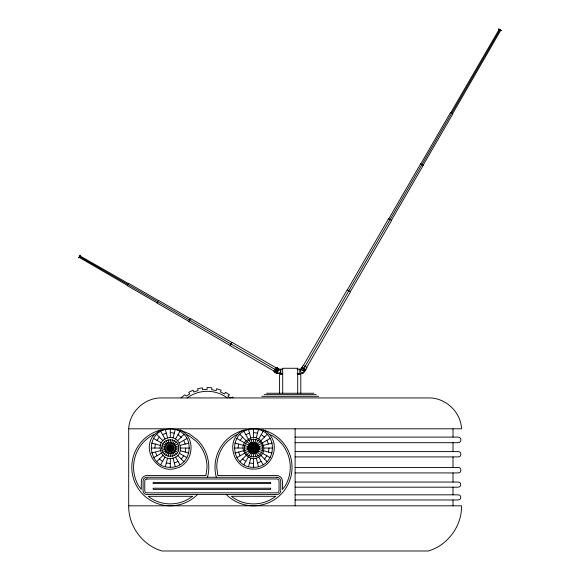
<?xml version="1.0" encoding="UTF-8"?>
<svg xmlns="http://www.w3.org/2000/svg" width="580" height="580" viewBox="0 0 580 580"><rect width="100%" height="100%" fill="white"/><g stroke="black" fill="none" stroke-linecap="round" stroke-linejoin="round"><path stroke-width="0.87" d="M147.03 478.971L146.957 478.964A2.153 2.153 0 0 0 144.761 481.161L144.768 490.629A2.204 2.204 0 0 0 146.979 492.84L276.827 492.84A2.211 2.211 0 0 0 279.045 490.622L279.045 481.24A2.335 2.335 0 0 0 276.776 478.964L146.667 478.986M128.695 428.801C129.398 411.793 144.978 397.351 161.994 397.938L428.25 397.938C445.259 397.351 460.839 411.793 461.542 428.801L128.695 428.801L128.695 505.818C128.325 526.067 142.535 545.36 161.994 551L428.25 551C447.702 545.36 461.919 526.067 461.542 505.818L128.695 505.818M173 437.973L175.283 429.454C196.569 434.688 192.212 467.763 170.303 467.306C148.386 467.763 144.036 434.688 165.315 429.454L167.598 437.973C180.416 434.014 186.079 455.155 173 458.127C160.189 462.093 154.519 440.952 167.598 437.973M154.824 448.05L155.353 444.048M161.791 448.05C161.378 437.117 179.227 437.117 178.814 448.05C179.227 458.983 161.378 458.983 161.791 448.05L178.814 448.05M185.245 452.059L185.774 448.05M256.215 437.973L258.499 429.454C279.777 434.688 275.427 467.763 253.511 467.306C231.601 467.763 227.244 434.688 248.53 429.454L250.814 437.973C262.022 434.427 269.163 451.675 258.731 457.091C248.813 463.42 237.452 448.587 246.145 440.662M238.039 448.05L238.569 444.048M244.47 448.05C244.028 436.435 263.001 436.435 262.559 448.05C263.001 459.672 244.028 459.672 244.47 448.05L262.559 448.05M268.46 452.059L268.989 448.05M165.315 466.653L167.598 458.127M168.099 456.272L172.499 439.828M248.53 466.653L250.814 458.127M251.169 456.786L255.852 439.314M275.246 371.889L277.421 368.227L275.116 372.012L277.284 368.155L275.877 370.555C280.22 363.08 273.84 375.369 275.906 371.091M277.378 368.401L276.928 369.315M276.479 369.634L277.204 368.3L275.928 370.584L276.5 369.59M277.102 368.387L274.985 371.932L276.341 369.504M277.023 369.279L277.508 368.278L275.254 372.084M276.856 372.925L278.879 369.416M277.03 368.757L277.327 368.177L275.652 371.04M276.914 369.214L275.21 372.063L277.334 368.373L276.587 369.692M300.897 369.358L302.622 370.649L499.996 29.747M277.117 368.14L276.776 368.742M276.718 369.714L275.812 371.135M276.935 368.699L277.16 368.169M276.392 369.532L277.051 368.365M276.566 369.112L276.834 368.641M276.319 369.54L276.609 369.039M452.574 113.767L500.656 30.435M80.25 255.243L78.749 257.832M79.061 257.498L80.112 255.679M79.126 257.382L80.047 255.794M160.674 464.725L165.082 457.091M166.047 455.423L174.558 440.684M175.515 439.016L179.93 431.375M274.898 371.882L277.11 368.053M275.159 372.034L275.674 371.447L274.978 371.736M277.196 368.612L277.465 368.256L277.284 368.662M277.632 369.098L277.95 368.539M276.82 372.991L279.031 369.163L275.95 367.387L273.738 371.214C276.232 375.376 283.736 372.686 278.937 369.322M243.883 464.725L248.298 457.091M248.987 455.887L258.035 440.22M258.731 439.016L263.139 431.375M300.832 369.322L303.173 365.262L307.001 367.481L304.652 371.534A2.226 2.226 0 0 1 301.498 372.57A2.226 2.226 0 0 1 300.832 369.322L304.493 371.439M301.774 368.024L302.173 367.336M303.427 365.407L347.159 289.884L350.494 291.812L306.755 367.336M347.326 289.978L388.578 218.732L391.58 220.472L350.327 291.718M388.781 218.856L420.638 163.835L423.24 165.344L391.384 220.356M420.783 163.915L450.515 112.571L452.828 113.912L423.096 165.256M498.887 29.312L500.975 30.414M499.003 29.377L500.815 30.428M499.075 29.522L450.769 112.723M305.312 370.076L305.711 369.387M275.543 370.881L275.166 371.526M275.551 370.982L275.841 370.482M275.594 370.91L275.058 371.7L276.276 370.127M275.137 371.678L275.696 370.968M275.986 370.613L275.471 371.461M275.746 370.997L276.007 370.576M154.44 434.463C140.606 448.746 156.868 474.418 175.747 468.372C193.263 464.544 197.048 437.61 180.264 430.113L170.303 428.801L160.334 430.113L154.44 434.463L151.938 435.5A36.728 36.728 0 0 0 138.489 485.67L141.303 489.339L141.303 481.226A5.612 5.612 0 0 1 147.023 475.506L205.951 475.506L207.031 467.306A36.728 36.728 0 0 0 196.272 441.337L188.667 435.5L186.158 434.463M156.897 440.314L159.355 437.11M181.243 458.998L183.701 455.786M243.549 430.113C224.279 439.169 232.703 469.764 253.511 469.06C274.318 469.764 282.743 439.169 263.48 430.113C250.321 426.822 236.031 430.65 226.28 440.075A38.512 38.512 0 0 0 216.318 477.275M240.113 440.314L242.57 437.11M264.458 458.998L266.916 455.786M156.687 461.665L162.922 455.43M164.285 454.067L176.32 442.033M177.676 440.677L183.918 434.435M239.895 461.665L246.137 455.43M247.116 454.452L259.912 441.655M260.891 440.677L267.126 434.435M181.04 397.938L184.715 394.857L186.383 396.046L189.674 393.929L188.754 392.268L193.082 390.209L193.785 391.971L198.113 390.55L197.635 388.716L202.34 387.81L202.579 389.695L207.125 389.405L207.125 387.505L211.91 387.81L211.671 389.695L216.144 390.55L216.615 388.716L221.176 390.209L220.465 391.971L224.583 393.929L225.504 392.268L229.535 394.857L227.875 396.046L229.898 397.938L232.812 397.053L232.899 397.938M250.814 437.973L246.137 440.677L239.895 434.435M153.627 457.678L161.262 453.27M162.929 452.306L177.668 443.794M179.336 442.837L186.977 438.422M236.836 457.678L244.477 453.27M245.681 452.574L261.348 443.526M262.551 442.837L270.186 438.422M162.559 434.652L166.293 433.108M237.727 434.405L235.139 435.478L227.527 441.322A36.75 36.75 0 0 0 216.761 467.306L217.841 475.535L276.87 475.535A5.771 5.771 0 0 1 282.482 481.146L282.482 489.404L285.338 485.685A36.75 36.75 0 0 0 271.889 435.478L269.301 434.405M174.304 463L178.038 461.455M245.775 434.652L249.509 433.108M257.52 463L261.246 461.455M151.699 453.038L160.218 450.754M162.081 450.254L178.524 445.846M180.38 445.353L188.899 443.069M234.914 453.038L243.433 450.754M244.774 450.392L262.247 445.708M263.588 445.353L272.114 443.069M278.451 369.192L282.649 369.192M297.112 369.192L301.368 369.192M282.649 373.614L277.653 373.317M297.112 373.614L302.919 373.614L302.919 372.505M282.699 374.528L279.589 374.528L279.589 393.247M297.359 374.528L300.81 374.528L300.81 393.247M266.59 393.247L313.809 393.247M264.175 394.647L316.223 394.647M261.776 396.321L318.623 396.321M295.118 437.102L458.012 437.102C461.854 436.704 461.854 443.091 458.012 442.692L295.118 442.692M151.047 448.05L159.862 448.05M180.735 448.05L189.551 448.05M234.262 448.05L243.078 448.05M263.943 448.05L272.767 448.05M295.118 451.61L458.012 451.61C461.847 451.044 461.847 457.489 458.012 456.917L295.118 456.917M295.118 467.436L458.012 467.436C461.854 466.98 461.854 473.382 458.012 472.925L295.118 472.925M295.118 482.052L458.012 482.052C461.629 481.603 461.629 487.635 458.012 487.185L295.118 487.185M295.118 494.827L458.012 494.827C461.709 494.29 461.709 500.504 458.012 499.967L295.118 499.967M253.511 432.578L257.52 433.108M170.303 432.578L174.304 433.108M249.509 463L253.511 463.529M166.293 463L170.303 463.529M234.914 443.069L243.433 445.353M244.774 445.708L262.247 450.392M263.588 450.754L272.114 453.038M151.699 443.069L160.218 445.353M162.081 445.846L178.524 450.254M180.38 450.754L188.899 453.038M253.054 447.861L253.511 448.05M180.264 430.113L189.551 433.956L197.526 440.075A38.512 38.512 0 0 1 207.495 477.275M277.639 371.57L277.871 371.048L79.453 256.512M80.105 255.998L128.441 283.569M275.812 367.633L231.971 342.323L230.05 345.658L273.883 370.968M231.877 342.483L190.53 318.608L188.79 321.617L230.144 345.492M190.414 318.812L158.478 300.375L156.97 302.977L188.906 321.414M158.391 300.52L128.593 283.315L127.252 285.628L157.057 302.832M79.199 257.361L127.397 285.375M236.836 438.422L244.477 442.837M245.681 443.526L261.348 452.574M262.551 453.27L270.186 457.678M153.627 438.422L161.262 442.837M162.929 443.794L177.668 452.306M179.336 453.27L186.977 457.678M499.032 29.703L500.525 30.566M499.032 29.805L500.431 30.617M302.028 367.256L305.805 369.547M301.933 367.408L305.762 369.619M301.89 367.481L305.718 369.699M301.803 367.633L305.631 369.851M301.76 367.713L305.587 369.931M301.673 367.865L305.5 370.083M301.629 367.945L305.457 370.156M301.404 368.322L301.962 368.648M304.674 370.214L305.232 370.54M302.774 370.381L304.399 371.381M261.246 434.652L264.458 437.11M242.57 458.998L245.775 461.455M178.038 434.652L181.634 437.617M159.355 458.998L162.559 461.455M247.116 441.655L259.912 454.452M260.891 455.43L267.126 461.665M156.687 434.435L162.922 440.677M164.285 442.033L176.32 454.067M177.676 455.43L183.918 461.665M243.883 431.375L248.298 439.016M248.987 440.22L258.035 455.887M258.731 457.091L263.139 464.725M160.674 431.375L165.082 439.016M166.047 440.684L174.558 455.423M175.515 457.091L179.93 464.725M266.916 440.314L268.46 444.048M238.569 452.059L240.113 455.786M183.701 440.314L185.245 444.048M155.353 452.059L156.897 455.786M251.169 439.314L255.852 456.786M256.215 458.127L258.499 466.653M168.099 439.828L172.499 456.272M173 458.127L175.283 466.653M453.009 428.801L453.009 437.102M453.009 442.692L453.009 451.61M453.009 456.917L453.009 467.436M453.009 472.925L453.009 482.052M453.009 487.185L453.009 494.827M453.009 499.967L453.009 505.818M299.824 369.192L299.824 373.614M297.7 393.247L297.7 368.271L282.699 368.271L282.699 393.247M295.118 428.801L295.118 505.818M280.836 369.192L280.836 373.614M253.511 428.801L253.511 437.617M253.511 439.009L253.511 457.098M253.511 458.483L253.511 467.306M170.303 428.801L170.303 437.617M170.303 439.538L170.303 456.561M170.303 458.483L170.303 467.306M187.137 397.938A33.691 33.691 0 0 1 227.287 397.938M197.526 494.537A38.512 38.512 0 0 1 136.952 486.562A38.512 38.512 0 0 1 160.334 430.113M263.48 430.113A38.512 38.512 0 0 1 286.861 486.562A38.512 38.512 0 0 1 226.28 494.537M164.901 446.607C162.777 453.473 174.109 456.511 175.704 449.5C177.821 442.634 166.496 439.596 164.901 446.607M248.131 446.607C246.021 453.451 257.302 456.474 258.89 449.493C261.007 442.649 249.719 439.625 248.131 446.607M248.515 446.709C246.551 453.067 257.034 455.88 258.513 449.391C260.478 443.033 249.987 440.227 248.515 446.709M248.914 446.817C247.102 452.668 256.751 455.257 258.114 449.283C259.92 443.432 250.27 440.851 248.914 446.817M249.327 446.934C247.682 452.255 256.462 454.611 257.701 449.174C259.347 443.852 250.56 441.496 249.327 446.934M249.755 447.042C248.276 451.827 256.157 453.937 257.274 449.058C258.745 444.28 250.864 442.17 249.755 447.042M250.198 447.165C248.893 451.378 255.852 453.241 256.831 448.942C258.129 444.722 251.176 442.859 250.198 447.165M250.647 447.282C249.523 450.928 255.526 452.538 256.375 448.818C257.498 445.179 251.495 443.57 250.647 447.282M251.111 447.412C254.497 458.207 259.441 439.756 251.111 447.412M251.582 447.535C254.301 456.213 258.281 441.38 251.582 447.535M252.061 447.666C254.105 454.191 257.099 443.033 252.061 447.666M252.539 447.789C253.772 451.624 255.526 445.085 252.539 447.789M253.025 447.92C253.641 449.841 254.518 446.564 253.025 447.92M498.706 29L501.25 30.573L498.706 29M192.328 496.299C180.061 506.398 160.544 506.398 148.27 496.299L192.328 496.299M275.609 496.277C263.313 506.434 243.709 506.434 231.413 496.277L275.609 496.277M276.827 477.275L146.987 477.275A3.85 3.85 0 0 0 143.071 481.19L143.071 490.615A3.9 3.9 0 0 0 146.987 494.537L276.827 494.537A3.908 3.908 0 0 0 280.742 490.615L280.742 481.19A4.031 4.031 0 0 0 276.827 477.275M270.657 482.4L153.156 482.4L153.156 483.568L270.657 483.568L270.657 482.4M270.657 488.229L153.156 488.229L153.156 489.397L270.657 489.397L270.657 488.229"/></g></svg>
